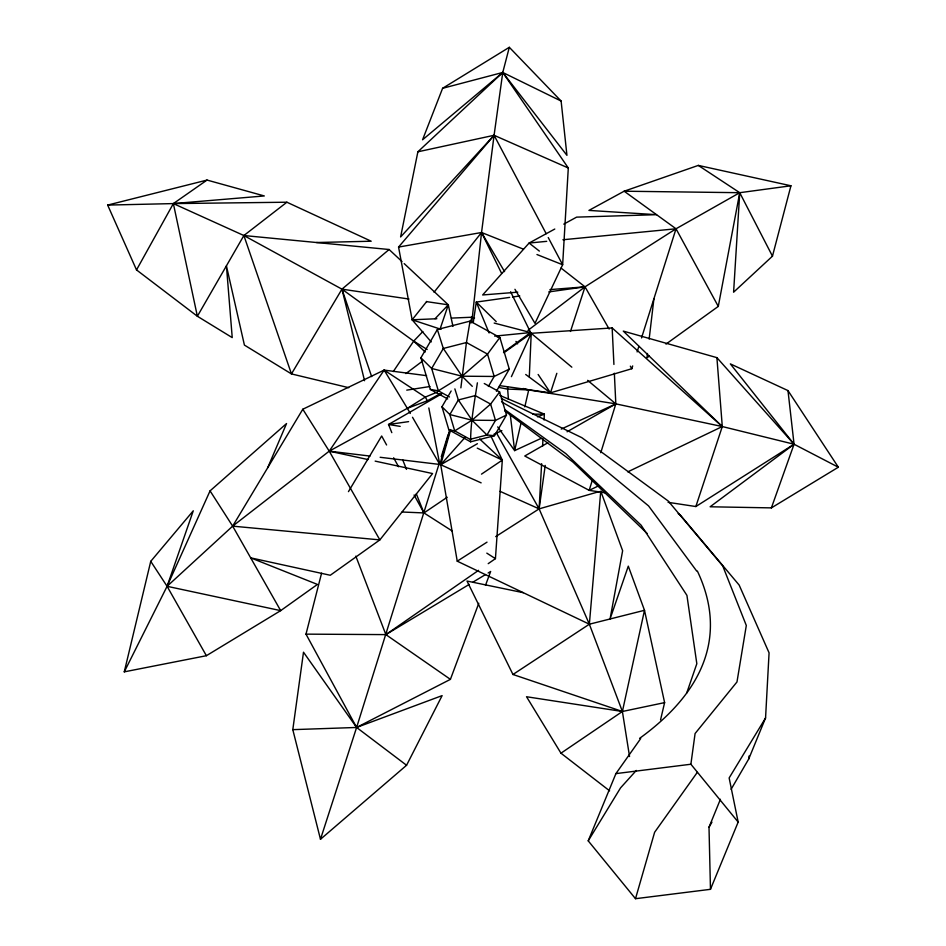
<?xml version="1.0" encoding="UTF-8"?>
<svg xmlns="http://www.w3.org/2000/svg" width="946" height="946" viewBox="0 0 946 946"><rect width="100%" height="100%" fill="white"/><g stroke="black" fill="none" stroke-linecap="round" stroke-linejoin="round"><path stroke-width="1.42" d="M471.723 322.882L481.549 232.503L494.084 135.29L502.764 72.464L509.315 47.3L561.12 101.056L566.938 155.333L502.764 72.464L442.61 88.297L422.566 139.783L502.764 72.464L561.12 101.056M529.299 376.875L531.226 333.311L612.157 327.943L722.295 426.551L794.061 444.23L838.345 467.218L771.392 507.884L710.127 506.784L794.061 444.23L787.983 390.592L730.347 363.879L794.061 444.23L771.392 507.884M731.092 789.307L748.747 758.952L765.562 717.967L769.074 652.835L739.157 585.066L680.517 515.31L678.176 513.536M629.551 756.54L622.397 711.487L589.358 624.206L539.114 508.865L541.62 463.694M542.578 446.205L542.992 438.92M544.033 419.977L544.352 414.147L499.772 395.416M568.298 167.998L494.084 135.29L400.607 236.949L417.884 151.798L502.764 72.464L568.298 167.998L562.645 264.75L534.987 323.355L514.943 289.287M698.302 165.408L739.737 192.7L733.599 292.208L772.468 256.165L790.939 185.783L698.302 165.408L624.147 191.21L588.932 210.414L656.559 214.683L576.622 217.131L563.781 224.131M488.207 563.662L495.432 558.66L502.314 460.111L491.009 436.272M748.747 758.952L749.031 756.02M460.868 387.848L466.449 342.523L470.067 321.108L499.866 337.497L509.291 369.106L496.414 391.242M647.466 353.473L646.958 357.801L649.334 356.086M649.157 339.082L653.911 298.747M640.702 738.566L615.917 773.615L588.223 840.852L635.499 898.7L710.47 889.323L738.164 822.086L690.887 764.238L695.085 733.528L736.981 681.948L746.311 625.495L722.72 565.885L668.195 501.002L581.837 437.679L501.51 398.585M292.799 729.65L303.5 652.208L356.607 727.462L406.567 765.267L442.113 695.617L356.607 727.462L292.799 729.65L320.481 839.279L406.567 765.267M507.494 386.796L508.416 399.318M495.704 536.607L539.114 508.865L545.239 465.42M473.272 322.456L476.287 302.081L509.634 297.399M477.387 382.834C474.431 402.334 470.564 422.164 470.611 441.817L494.486 435.68L506.5 415.022L499.618 391.963L484.269 383.508M665.984 344.096L718.286 306.409L739.737 192.7L790.939 185.783M450.674 429.685L440.706 464.723L457.237 561.179L589.358 624.206L644.498 610.3L664.612 702.618L622.397 711.487L526.532 696.741L560.966 753.193L622.397 711.487L644.498 610.3L628.298 566.157L610.052 618.991L622.634 550.726L600.757 491.151L589.358 624.206L512.957 674.486L467.005 581.045L523.304 592.693M470.517 322.752L471.747 317.229L474.549 317.962M521.187 422.389L514.636 450.615L541.266 438.305M524.794 406.875L528.719 389.941L615.822 403.871L722.295 426.551L695.842 506.536L668.077 502.326M660.556 719.859L664.612 702.618M124.281 671.849L150.745 561.345L193.28 510.793L167.087 586.307L124.281 671.849L206.382 655.708L280.678 610.631L317.43 584.427L250.678 557.844L330.272 575.263L379.854 539.894L432.57 473.556L375.16 461.116M320.481 839.279L356.607 727.462L305.996 634.139L321.593 573.158M635.499 898.7L654.62 832.279L697.297 772.362M450.142 429.543L439.795 464.462L380.15 457.285M478.782 603.288L450.414 679.358L356.607 727.462L439.121 463.753M441.285 456.729L448.215 434.249M592.196 480.592L589.181 490.359L605.251 492.795M600.781 452.696L615.822 403.871L614.344 373.209M499.547 385.613L550.466 392.85L631.798 368.727L632.685 365.925M637.107 351.924L638.869 346.331M641.53 337.935L676.023 228.778L739.737 192.7L772.468 256.165M525.704 374.486L550.466 392.85L556.827 373.315M570.473 331.467L585.018 286.827L676.023 228.778L718.286 306.409M439.961 329.362L448.309 304.837L404.179 263.591M686.713 693.04L696.824 663.714L686.926 595.365L641.14 525.219L565.814 453.607L505.105 409.831M485.499 585.314L490.655 571.479L488.124 573.004M710.47 889.323L709.003 827.253L720.426 799.264M267.73 467.691L286.543 423.548L210.059 490.868L167.087 586.307L206.382 655.708M448.806 432.913L450 430.241M511.408 376.662L531.226 333.311L571.833 367.178M136.52 269.917L173.366 203.591L207.044 180.071L264.312 195.952L173.366 203.591L107.655 205.081L136.52 269.917L197.371 316.26L232.231 337.616L226.425 265.826L244.411 345.089L291.451 373.918L348.755 387.694M447.706 398.964L430.324 389.397L420.899 357.801L437.359 329.515L470.067 321.108M470.611 441.817L448.853 429.839L441.971 406.78L451.159 390.982M488.361 386.465L494.179 376.461L509.291 369.106M709.003 827.253L711.948 822.192M402.026 261.581L389.102 249.508L341.955 289.157L291.451 373.918L243.879 235.53L173.366 203.591L197.371 316.26L243.879 235.53L286.886 202.219L371.187 241.218L316.496 242.519M348.459 491.636L381.664 436L386.595 444.975M426.587 375.668L384.147 370.099L302.803 409.24L232.657 526.142L167.087 586.307L150.745 561.345M765.562 717.967L729.141 777.955L738.164 822.086M588.223 840.852L620.564 787.864L636.315 770.434M393.288 371.565L413.686 341.139L422.85 331.526M167.087 586.307L280.678 610.631L232.657 526.142L329.232 451.159L384.147 370.099L425.274 397.095L427.415 400.726L440.245 393.796M499.618 391.963L490.607 404.084L472.007 420.201L454.707 430.879L448.853 429.839M431.222 341.92L412.137 319.795L426.752 301.419M434.06 292.231L481.549 232.503L523.445 249.165M440.99 329.314L412.137 319.795L398.562 247.072L494.084 135.29L546.185 233.674M481.147 482.862L440.706 464.723L465.255 437.182M435.065 318.719L448.309 304.837L452.957 326.405M527.939 330.402L585.018 286.827L609.141 329.054M405.917 373.575L422.318 361.254M503.532 352.314L530.647 332.554L510.615 291.746M503.875 352.752L531.226 333.311M305.996 634.139L385.862 634.612L478.581 570.343M402.085 512.011L423.962 512.933L447.222 497.253M481.502 474.135L502.314 460.111L479.669 439.003M457.237 561.179L487.013 542.153M695.842 506.536L794.061 444.23L716.902 357.647L623.284 331.1L722.295 426.551L627.789 471.853M302.803 409.24L329.232 451.159L407.348 408.341L425.274 397.095L437.49 391.987M442.61 88.297L509.315 47.3M355.826 556.142L385.862 634.612L469.192 584.415M472.976 582.133L485.605 574.518M441.806 393.796L388.534 424.482L391.81 432.653M440.706 464.723L477.411 443.698M493.871 434.273L501.877 430.69M547.84 442.787L524.758 456.007L589.181 490.359L598.499 485.889M567.08 431.778L615.822 403.871L587.632 380.351M554.782 229.038L529.098 243.051L482.661 294.963L517.758 292.172M506.5 415.022L495.479 420.402L472.007 420.201L449.847 414.561L441.971 406.78M561.238 429.082L615.822 403.871M537.505 416.819L544.352 414.147L532.775 414.182M384.147 370.099L407.348 408.341L427.415 400.726M500.02 491.329L539.114 508.865L599.35 491.553M107.655 205.081L207.044 180.071M417.884 151.798L494.084 135.29M398.562 247.072L481.549 232.503L504.561 271.62M406.756 390.142L429.945 386.512M408.589 421.632L388.534 424.482L400.182 426.386M512.531 296.997L519.78 295.98M548.775 291.912L585.018 286.827L561.049 268.061M615.917 773.615L690.887 764.238M494.675 336.126L530.647 332.554L494.19 323.071M546.729 241.336L529.098 243.051L539.362 251.092M562.894 239.764L676.023 228.778L624.147 191.21L739.737 192.7M549.922 289.618L585.018 286.827M412.137 319.795L436.851 318.731M451.396 318.104L471.747 317.229M173.366 203.591L286.886 202.219M494.486 435.68L486.977 434.994L470.091 439.334L454.707 430.879L449.847 414.561L458.337 399.957L475.223 395.617L490.607 404.084L495.479 420.402L486.977 434.994L472.007 420.201L458.337 399.957L454.86 388.889M389.102 249.508L243.879 235.53L341.955 289.157L413.686 341.139L427.166 349.488M210.059 490.868L232.657 526.142L379.854 539.894L329.232 451.159L369.969 456.067M364.553 380.73L341.955 289.157L408.968 299.031M426.457 301.608L448.309 304.837M497.194 337.036L499.866 337.497L487.521 354.111L462.038 376.201L438.341 390.816L430.324 389.397M498.66 387.375L507.174 389.054L528.719 389.941L523.15 388.499M329.232 451.159L367.982 459.555M512.957 674.486L622.397 711.487M536.961 254.533L562.645 264.75L548.242 237.564M477.245 448.12L502.314 460.111M449.492 396.953L438.341 390.816L431.672 368.467L420.899 357.801M501.557 401.837L570.296 441.297L648.554 505.909L696.646 571.006M414.088 494.983L423.962 512.933L452.306 531.061M486.812 553.138L495.432 558.66M385.862 634.612L450.414 679.358M504.691 410.765L573.028 462.133L647.111 533.414M560.966 753.193L609.614 790.832M413.686 341.139L425.18 352.018M496.236 321.64L476.287 302.081L489.106 332.968M472.291 386.335L462.038 376.201L443.319 348.471L437.359 329.515M497.691 426.894L514.636 450.615L510.19 413.97M515.948 341.4L517.592 343.859M538.132 374.474L550.466 392.85M787.983 390.592L838.345 467.218M407.348 408.341L410.292 413.437M412.503 417.269L439.795 464.462L428.822 407.963M630.332 366.161L631.798 368.727M496.402 432.819L539.114 508.865M393.642 457.793L398.585 466.768M481.549 232.503L501.569 273.311M402.712 459.862L406.52 469.382M416.335 493.883L423.962 512.933M341.955 289.157L371.66 376.626M716.902 357.647L722.295 426.551M612.157 327.943L613.919 364.447M697.368 571.065A1515.729 397.166 6.7 0 1 639.614 738.353M443.319 348.471L431.672 368.467L462.038 376.201L494.179 376.461L487.521 354.111L466.449 342.523L443.319 348.471"/></g></svg>
